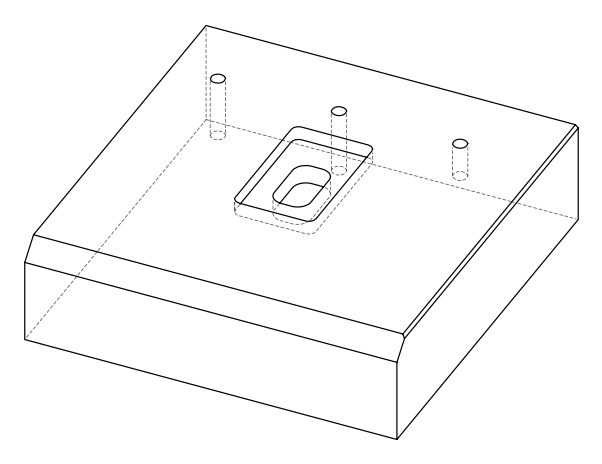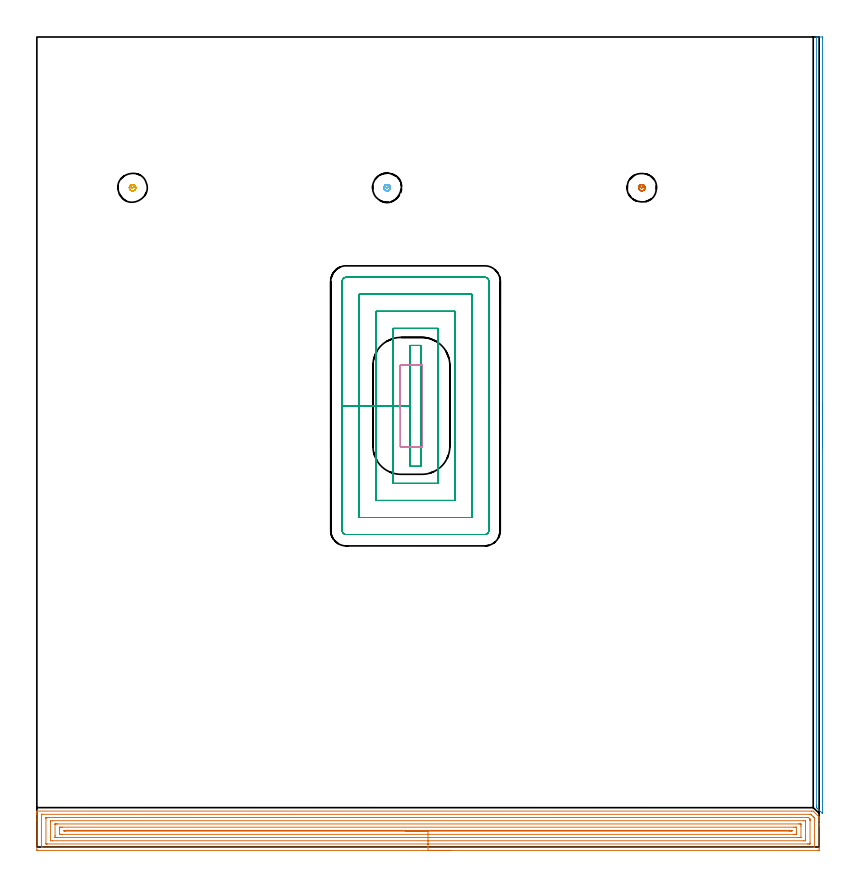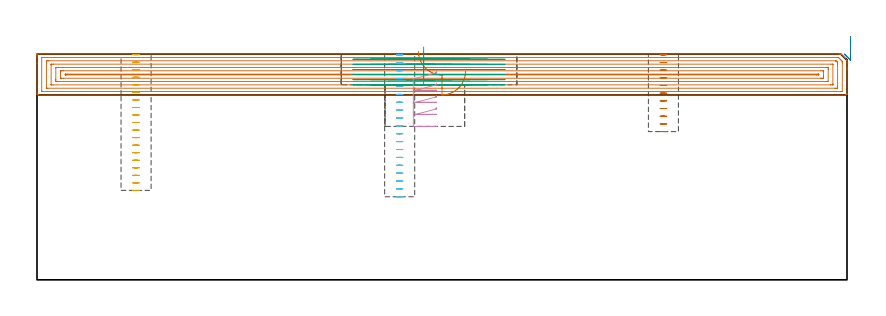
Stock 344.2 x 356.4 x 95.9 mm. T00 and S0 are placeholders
(PLAN: 7 operations, 3 tool changes, 41.2 min)
(1 AREA_MILL | FG_CHAMFER_SURFACE | UGT0205_001 | 19.46 min | 51510 mm3)
(2 AREA_MILL_1 | FG_CHAMFER_SURFACE_1 | UGT0205_001 | 2.88 min | 1135 mm3)
(3 MILL_RECTANGULAR_POCKET | POCKET_RECTANGULAR_STRAIGHT | NXT0201_010 | Follow Part, ap 2.5, ae 75% | 14.97 min | 119019 mm3)
(4 MILL_RECTANGULAR_POCKET_1 | POCKET_RECTANGULAR_STRAIGHT_1 | UGT0201_106 | Follow Part, ap 6, ae 75% | 1.25 min | 33711 mm3)
(5 MILL_BLIND_HOLE_FROM_SOLID_MATERIAL | STEP1POCKET | NXT0201_010 | Spiral | 1.03 min | 7445 mm3)
(6 MILL_BLIND_HOLE_FROM_SOLID_MATERIAL_1 | STEP1POCKET_1 | NXT0201_010 | Spiral | 1.03 min | 7802 mm3)
(7 MILL_BLIND_HOLE_FROM_SOLID_MATERIAL_2 | STEP1POCKET_2 | NXT0201_010 | Spiral | 0.6 min | 4221 mm3)
(TOOL UGT0205_001 | Chamfer Mill 20 x 3 x 45 deg. | D20 FL50 Z2)
(TOOL NXT0201_010 | ENDMILL 10mm [2P460-1000-NA 1630] | D10 FL30 Z6)
(TOOL UGT0201_106 | End Mill 24 mm | D24 FL25 Z2)
(OP 1 AREA_MILL)
G17 G21 G94 G90
T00 M6
G54
G17 G0 G90 X182.1 Y-1.5 S1061 M3
G43 Z105.9 H0
Z88.6
G94 G1 X182.062 Z87.728 F250.
X181.948 Z86.864
X181.759 Z86.012
X181.497 Z85.18
X181.163 Z84.374
X180.76 Z83.6
X180.292 Z82.864
X179.761 Z82.172
X179.171 Z81.529
X178.528 Z80.94
X177.836 Z80.408
X177.1 Z79.94
X176.326 Z79.537
X175.52 Z79.203
X174.688 Z78.941
X173.837 Z78.752
X172.972 Z78.638
X172.1 Z78.6
X0.615
X0.332 Y-1.497 Z78.602
X0.01 Y-1.492 Z78.606
X0. Y-1.165 Z78.932
Y11.893 Z91.988
Y14.294 Z94.389
Y14.969 Z95.068
Y15.337 Z95.437
X0.007 Y15.739 Z95.831
X0.01 Y15.805 Z95.895
X0.165 Y15.8 Z95.9
X340.921
X341.588 Y15.805 Z95.895
X341.759 Y15.641 Z95.74
X344.031 Y13.369 Z93.468
X344.064 Y13.336 Z93.436
X344.19 Y13.201 Z93.295
X344.2 Y13.064 Z93.163
Y12.289 Z92.389
Y11.615 Z91.71
Y10.385 Z90.482
Y9.829 Z89.924
Y9.214 Z89.309
X344.199 Y-0.887 Z79.21
X344.197 Y-1.496 Z78.602
X344.195 Y-1.497 Z78.6
X343.585 Y-1.5
X172.1
Y-0.086 Z80.014
X2.402 Z80.015
X2.013 Y-0.079 Z80.021
X2.009 Y-0.051 Z80.049
X2.005 Y0.006 Z80.106
X2.001 Y0.407 Z80.507
Y14.294 Z94.394
X2.003 Y14.344 Z94.444
X2.006 Y14.368 Z94.468
X2.008 Y14.376 Z94.476
X2.036 Y14.379 Z94.479
X2.218 Y14.384 Z94.484
X2.31 Y14.385 Z94.485
X340.012
X340.104 Y14.384 Z94.484
X340.287 Y14.379 Z94.479
X340.571 Y14.368 Z94.468
X340.649 Y14.294 Z94.394
X340.905 Y14.044 Z94.144
X341.549 Y13.401 Z93.501
X341.799 Y13.15 Z93.25
X342.113 Y12.827 Z92.927
X342.19 Y12.747 Z92.847
X342.194 Y12.642 Z92.742
X342.197 Y12.508 Z92.608
X342.2 Y12.107 Z92.207
X342.199 Y0.006 Z80.106
X342.198 Y-0.044 Z80.056
X342.194 Y-0.068 Z80.032
X342.192 Y-0.076 Z80.024
X342.165 Y-0.079 Z80.021
X341.982 Y-0.084 Z80.016
X341.89 Y-0.085 Z80.015
X172.1 Y-0.086 Z80.014
Y1.328 Z81.428
X4.651 Y1.329 Z81.429
X4.188 Y1.331 Z81.431
X4.034 Y1.333 Z81.433
X4.016 Y1.335 Z81.435
X4.01 Y1.38 Z81.48
X4.004 Y1.479 Z81.579
X4.001 Y1.604 Z81.704
Y12.508 Z92.608
X4.002 Y12.694 Z92.794
X4.01 Y12.883 Z92.983
X4.023 Y12.965 Z93.065
X4.072 Y12.967 Z93.067
X4.188 Y12.97 Z93.07
X4.618 Y12.971 Z93.071
X5.081
X339.274
X339.397 Y12.97 Z93.07
X339.479 Y12.967 Z93.067
X339.523 Y12.965 Z93.065
X339.549 Y12.941 Z93.041
X339.993 Y12.508 Z92.608
X340.012 Y12.489 Z92.589
X340.117 Y12.378 Z92.478
X340.167 Y12.322 Z92.422
X340.19 Y12.284 Z92.384
X340.193 Y12.178 Z92.278
X340.199 Y11.803 Z91.903
X340.2 Y11.615 Z91.715
X340.199 Y1.792 Z81.892
X340.198 Y1.606 Z81.706
X340.19 Y1.417 Z81.517
X340.177 Y1.335 Z81.435
X340.128 Y1.333 Z81.433
X340.012 Y1.33 Z81.43
X339.583 Y1.329 Z81.429
X339.119 Y1.328 Z81.428
X172.1
Y2.743 Z82.843
X6.809
X6.029 Y2.749 Z82.849
X6.013
X6.009 Y2.766 Z82.866
X6.004 Y2.818 Z82.918
X6.001 Y2.923 Z83.023
X6. Y11.156 Z91.256
X6.002 Y11.372 Z91.472
X6.005 Y11.481 Z91.581
X6.01 Y11.534 Z91.634
X6.014 Y11.551 Z91.651
X6.037 Y11.552 Z91.652
X6.867 Y11.557 Z91.657
X6.925
X337.391
X338.171 Y11.551 Z91.651
X338.187
X338.191 Y11.534 Z91.634
X338.196 Y11.482 Z91.582
X338.199 Y11.377 Z91.477
X338.2 Y3.144 Z83.244
X338.199 Y2.928 Z83.028
X338.195 Y2.819 Z82.919
X338.19 Y2.766 Z82.866
X338.187 Y2.749 Z82.849
X338.163 Y2.748 Z82.848
X337.333 Y2.743 Z82.843
X337.275
X172.1
Y4.157 Z84.257
X8.968
X8.654 Y4.158 Z84.258
X8.07 Y4.162 Z84.262
X8.025 Y4.164 Z84.264
X8.01 Y4.174 Z84.274
X8.004 Y4.228 Z84.328
X8.002 Y4.471 Z84.571
X8. Y5.124 Z85.224
X8.001 Y9.992 Z90.092
X8.003 Y10.074 Z90.174
X8.006 Y10.114 Z90.214
X8.009 Y10.13 Z90.23
X8.028 Y10.136 Z90.236
X8.342 Y10.14 Z90.24
X8.654 Y10.142 Z90.242
X9.233 Y10.143 Z90.243
X335.233
X335.547 Y10.142 Z90.242
X336.13 Y10.138 Z90.238
X336.175 Y10.136 Z90.236
X336.19 Y10.125 Z90.225
X336.196 Y10.072 Z90.172
X336.199 Y9.829 Z89.929
X336.2 Y9.176 Z89.276
X336.199 Y4.308 Z84.408
X336.197 Y4.226 Z84.326
X336.194 Y4.186 Z84.286
X336.191 Y4.17 Z84.27
X336.173 Y4.164 Z84.264
X335.858 Y4.16 Z84.26
X335.547 Y4.158 Z84.258
X334.968 Y4.157 Z84.257
X172.1
Y5.571 Z85.671
X11.126
X10.44 Y5.572 Z85.672
X10.23 Y5.574 Z85.674
X10.073 Y5.578 Z85.678
X10.01 Y5.585 Z85.685
X10.007 Y5.622 Z85.722
X10.002 Y5.802 Z85.902
X10. Y7.59 Z87.69
X10.001 Y8.043 Z88.143
X10.003 Y8.48 Z88.58
X10.01 Y8.629 Z88.729
X10.02 Y8.722 Z88.822
X10.097 Y8.724 Z88.824
X10.44 Y8.727 Z88.827
X10.647 Y8.728 Z88.828
X11.333 Y8.729 Z88.829
X333.074
X333.76 Y8.728 Z88.828
X333.97 Y8.726 Z88.826
X334.127 Y8.722 Z88.822
X334.191 Y8.715 Z88.815
X334.193 Y8.678 Z88.778
X334.198 Y8.498 Z88.598
X334.2 Y6.71 Z86.81
X334.199 Y6.257 Z86.357
X334.197 Y5.82 Z85.92
X334.19 Y5.671 Z85.771
X334.18 Y5.578 Z85.678
X334.103 Y5.576 Z85.676
X333.76 Y5.573 Z85.673
X333.553 Y5.571 Z85.671
X332.867
X172.1
Y6.985 Z87.085
X12.39 Y6.986 Z87.086
X12.226 Y6.987 Z87.087
X12.062 Y6.99 Z87.09
X12.022 Y6.992 Z87.092
X12.01 Y7.016 Z87.116
X12.006 Y7.075 Z87.175
X12.005 Y7.15 Z87.25
X12.01 Y7.262 Z87.362
X12.016 Y7.308 Z87.408
X12.066 Y7.31 Z87.41
X12.226 Y7.312 Z87.412
X12.955 Y7.314 Z87.414
X13.119 Y7.315 Z87.415
X331.81 Y7.314 Z87.414
X331.974 Y7.313 Z87.413
X332.138 Y7.31 Z87.41
X332.178 Y7.308 Z87.408
X332.19 Y7.284 Z87.384
X332.194 Y7.225 Z87.325
X332.195 Y7.15 Z87.25
X332.19 Y7.038 Z87.138
X332.184 Y6.992 Z87.092
X332.134 Y6.99 Z87.09
X331.974 Y6.988 Z87.088
X331.245 Y6.985 Z87.085
X331.081
X172.1
X171.229 Z87.123
X170.364 Z87.237
X169.512 Z87.426
X168.68 Z87.688
X167.874 Z88.022
X167.1 Z88.425
X166.364 Z88.894
X165.672 Z89.425
X165.029 Z90.014
X164.44 Z90.657
X163.909 Z91.35
X163.44 Z92.085
X163.037 Z92.859
X162.703 Z93.665
X162.441 Z94.497
X162.252 Z95.349
X162.138 Z96.214
X162.1 Z97.085
G0 Z105.9
M5
M2
(OP 2 AREA_MILL_1)
G17 G21 G94 G90
T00 M6
G54
G17 G0 G90 X345.7 Y195.55 S1061 M3
G43 Z105.9 H0
Z103.3
G94 G1 Y195.512 Z102.428 F250.
Y195.398 Z101.563
Y195.209 Z100.712
Y194.947 Z99.88
Y194.613 Z99.074
Y194.21 Z98.3
Y193.741 Z97.564
Y193.21 Z96.872
Y192.621 Z96.229
Y191.978 Z95.64
Y191.286 Z95.108
Y190.55 Z94.64
Y189.776 Z94.237
Y188.97 Z93.903
Y188.138 Z93.641
Y187.286 Z93.452
Y186.422 Z93.338
Y185.55 Z93.3
Y14.875
X345.693 Y14.719 Z93.307
X345.525 Y14.874 Z93.474
X343.291 Y17.108 Z95.708
X343.103 Y17.293 Z95.888
X343.1 Y18.001 Z95.9
Y356.226
X343.107 Y356.39 Z95.893
X343.429 Y356.4 Z95.571
X343.713 Z95.287
X344.4 Z94.595
X345.623 Z93.374
X345.691 Y356.397 Z93.305
X345.7 Y356.012 Z93.3
Y185.55
Y184.678 Z93.338
Y183.813 Z93.452
Y182.962 Z93.641
Y182.13 Z93.903
Y181.324 Z94.237
Y180.55 Z94.64
Y179.814 Z95.108
Y179.122 Z95.64
Y178.479 Z96.229
Y177.89 Z96.872
Y177.358 Z97.564
Y176.89 Z98.3
Y176.487 Z99.074
Y176.153 Z99.88
Y175.891 Z100.712
Y175.702 Z101.563
Y175.588 Z102.428
Y175.55 Z103.3
G0 Z105.9
M5
M2
(OP 3 MILL_RECTANGULAR_POCKET)
G17 G21 G94 G90
T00 M6
G54
G17 G0 G90 X164.3 Y213.382 S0 M3
G43 Z105.9 H1
Z98.9
G94 G1 Y194.1 Z93.733 F250.
Y167.5 F500.
X168.9
Y220.7
X164.3
Y194.1
X156.8
Y160.
X176.4
Y228.2
X156.8
Y194.1
X149.3
Y152.5
X183.9
Y235.7
X149.3
Y194.1
X141.8
Y145.
X191.4
Y243.2
X141.8
Y194.1
X134.3
Y139.3
G3 X136.1 Y137.5 R1.8
G1 X197.1
G3 X198.9 Y139.3 R1.8
G1 Y248.9
G3 X197.1 Y250.7 R1.8
G1 X136.1
G3 X134.3 Y248.9 R1.8
G1 Y194.1
Y193.1
G0 X164.3 Y213.382 Z96.733
G1 Y194.1 Z91.567 F250.
Y167.5 F500.
X168.9
Y220.7
X164.3
Y194.1
X156.8
Y160.
X176.4
Y228.2
X156.8
Y194.1
X149.3
Y152.5
X183.9
Y235.7
X149.3
Y194.1
X141.8
Y145.
X191.4
Y243.2
X141.8
Y194.1
X134.3
Y139.3
G3 X136.1 Y137.5 R1.8
G1 X197.1
G3 X198.9 Y139.3 R1.8
G1 Y248.9
G3 X197.1 Y250.7 R1.8
G1 X136.1
G3 X134.3 Y248.9 R1.8
G1 Y194.1
Y193.1
G0 X164.3 Y213.382 Z94.567
G1 Y194.1 Z89.4 F250.
Y167.5 F500.
X168.9
Y220.7
X164.3
Y194.1
X156.8
Y160.
X176.4
Y228.2
X156.8
Y194.1
X149.3
Y152.5
X183.9
Y235.7
X149.3
Y194.1
X141.8
Y145.
X191.4
Y243.2
X141.8
Y194.1
X134.3
Y139.3
G3 X136.1 Y137.5 R1.8
G1 X197.1
G3 X198.9 Y139.3 R1.8
G1 Y248.9
G3 X197.1 Y250.7 R1.8
G1 X136.1
G3 X134.3 Y248.9 R1.8
G1 Y194.1
Y193.1
G0 X164.3 Y213.382 Z92.4
G1 Y194.1 Z87.233 F250.
Y167.5 F500.
X168.9
Y220.7
X164.3
Y194.1
X156.8
Y160.
X176.4
Y228.2
X156.8
Y194.1
X149.3
Y152.5
X183.9
Y235.7
X149.3
Y194.1
X141.8
Y145.
X191.4
Y243.2
X141.8
Y194.1
X134.3
Y139.3
G3 X136.1 Y137.5 R1.8
G1 X197.1
G3 X198.9 Y139.3 R1.8
G1 Y248.9
G3 X197.1 Y250.7 R1.8
G1 X136.1
G3 X134.3 Y248.9 R1.8
G1 Y194.1
Y193.1
G0 X164.3 Y213.382 Z90.233
G1 Y194.1 Z85.067 F250.
Y167.5 F500.
X168.9
Y220.7
X164.3
Y194.1
X156.8
Y160.
X176.4
Y228.2
X156.8
Y194.1
X149.3
Y152.5
X183.9
Y235.7
X149.3
Y194.1
X141.8
Y145.
X191.4
Y243.2
X141.8
Y194.1
X134.3
Y139.3
G3 X136.1 Y137.5 R1.8
G1 X197.1
G3 X198.9 Y139.3 R1.8
G1 Y248.9
G3 X197.1 Y250.7 R1.8
G1 X136.1
G3 X134.3 Y248.9 R1.8
G1 Y194.1
Y193.1
G0 X164.3 Y213.382 Z88.067
G1 Y194.1 Z82.9 F250.
Y167.5 F500.
X168.9
Y220.7
X164.3
Y194.1
X156.8
Y160.
X176.4
Y228.2
X156.8
Y194.1
X149.3
Y152.5
X183.9
Y235.7
X149.3
Y194.1
X141.8
Y145.
X191.4
Y243.2
X141.8
Y194.1
X134.3
Y139.3
G3 X136.1 Y137.5 R1.8
G1 X197.1
G3 X198.9 Y139.3 R1.8
G1 Y248.9
G3 X197.1 Y250.7 R1.8
G1 X136.1
G3 X134.3 Y248.9 R1.8
G1 Y194.1
Y193.1
G0 Z105.9
M5
M2
(OP 4 MILL_RECTANGULAR_POCKET_1)
G17 G21 G94 G90
T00 M6
G54
G17 G0 G90 X169.7 Y209.56 S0 M3
G43 Z105.9 H0
Z88.667
G94 G1 Y211.9 Z88.04 F250.
Y211.955 Z88.025
X169.654 Y212.068 Z87.992
X169.568 Y212.154 Z87.96
X169.455 Y212.2 Z87.927
X160.145 Z85.432
X160.032 Y212.154 Z85.4
X159.946 Y212.068 Z85.367
X159.9 Y211.955 Z85.334
Y211.9 Z85.319
Y194.1 Z80.55
Y176.3 F500.
G3 X160.2 Y176. R0.3
G1 X169.4
G3 X169.7 Y176.3 R0.3
G1 Y211.9
G3 X169.4 Y212.2 R0.3
G1 X160.2
G3 X159.9 Y211.9 R0.3
G1 Y194.1
Y193.1
G0 X169.7 Y209.56 Z83.55
G1 Y211.9 Z82.923 F250.
Y211.955 Z82.908
X169.654 Y212.068 Z82.876
X169.568 Y212.154 Z82.843
X169.455 Y212.2 Z82.81
X160.145 Z80.316
X160.032 Y212.154 Z80.283
X159.946 Y212.068 Z80.25
X159.9 Y211.955 Z80.218
Y211.9 Z80.203
Y194.1 Z75.433
Y176.3 F500.
G3 X160.2 Y176. R0.3
G1 X169.4
G3 X169.7 Y176.3 R0.3
G1 Y211.9
G3 X169.4 Y212.2 R0.3
G1 X160.2
G3 X159.9 Y211.9 R0.3
G1 Y194.1
Y193.1
G0 X169.7 Y209.56 Z78.433
G1 Y211.9 Z77.806 F250.
Y211.955 Z77.792
X169.654 Y212.068 Z77.759
X169.568 Y212.154 Z77.726
X169.455 Y212.2 Z77.694
X160.145 Z75.199
X160.032 Y212.154 Z75.166
X159.946 Y212.068 Z75.134
X159.9 Y211.955 Z75.101
Y211.9 Z75.086
Y194.1 Z70.317
Y176.3 F500.
G3 X160.2 Y176. R0.3
G1 X169.4
G3 X169.7 Y176.3 R0.3
G1 Y211.9
G3 X169.4 Y212.2 R0.3
G1 X160.2
G3 X159.9 Y211.9 R0.3
G1 Y194.1
Y193.1
G0 X169.7 Y209.56 Z73.317
G1 Y211.9 Z72.69 F250.
Y211.955 Z72.675
X169.654 Y212.068 Z72.642
X169.568 Y212.154 Z72.61
X169.455 Y212.2 Z72.577
X160.145 Z70.082
X160.032 Y212.154 Z70.05
X159.946 Y212.068 Z70.017
X159.9 Y211.955 Z69.984
Y211.9 Z69.969
Y194.1 Z65.2
Y176.3 F500.
G3 X160.2 Y176. R0.3
G1 X169.4
G3 X169.7 Y176.3 R0.3
G1 Y211.9
G3 X169.4 Y212.2 R0.3
G1 X160.2
G3 X159.9 Y211.9 R0.3
G1 Y194.1
Y193.1
G0 Z105.9
M5
M2
(OP 5 MILL_BLIND_HOLE_FROM_SOLID_MATERIAL)
G17 G21 G94 G90
T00 M6
G54
G17 G0 G90 X42.1 Y290.1 S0 M3
G43 Z105.9 H1
Z95.695
G94 G3 X42.734 Y290.866 R0.645 F250.
X41.838 Y291.475 R0.766
X40.725 Y289.838 R1.4
X41.838 Y291.475 R-1.4
X41.281 Y290.656 R0.7
X42.1 Y290.1 R0.7
G0 Z92.489
G3 X42.734 Y290.866 R0.645
X41.838 Y291.475 R0.766
X40.725 Y289.838 R1.4
X41.838 Y291.475 R-1.4
X41.281 Y290.656 R0.7
X42.1 Y290.1 R0.7
G0 Z89.284
G3 X42.734 Y290.866 R0.645
X41.838 Y291.475 R0.766
X40.725 Y289.838 R1.4
X41.838 Y291.475 R-1.4
X41.281 Y290.656 R0.7
X42.1 Y290.1 R0.7
G0 Z86.079
G3 X42.734 Y290.866 R0.645
X41.838 Y291.475 R0.766
X40.725 Y289.838 R1.4
X41.838 Y291.475 R-1.4
X41.281 Y290.656 R0.7
X42.1 Y290.1 R0.7
G0 Z82.874
G3 X42.734 Y290.866 R0.645
X41.838 Y291.475 R0.766
X40.725 Y289.838 R1.4
X41.838 Y291.475 R-1.4
X41.281 Y290.656 R0.7
X42.1 Y290.1 R0.7
G0 Z79.668
G3 X42.734 Y290.866 R0.645
X41.838 Y291.475 R0.766
X40.725 Y289.838 R1.4
X41.838 Y291.475 R-1.4
X41.281 Y290.656 R0.7
X42.1 Y290.1 R0.7
G0 Z76.463
G3 X42.734 Y290.866 R0.645
X41.838 Y291.475 R0.766
X40.725 Y289.838 R1.4
X41.838 Y291.475 R-1.4
X41.281 Y290.656 R0.7
X42.1 Y290.1 R0.7
G0 Z73.258
G3 X42.734 Y290.866 R0.645
X41.838 Y291.475 R0.766
X40.725 Y289.838 R1.4
X41.838 Y291.475 R-1.4
X41.281 Y290.656 R0.7
X42.1 Y290.1 R0.7
G0 Z70.053
G3 X42.734 Y290.866 R0.645
X41.838 Y291.475 R0.766
X40.725 Y289.838 R1.4
X41.838 Y291.475 R-1.4
X41.281 Y290.656 R0.7
X42.1 Y290.1 R0.7
G0 Z66.847
G3 X42.734 Y290.866 R0.645
X41.838 Y291.475 R0.766
X40.725 Y289.838 R1.4
X41.838 Y291.475 R-1.4
X41.281 Y290.656 R0.7
X42.1 Y290.1 R0.7
G0 Z63.642
G3 X42.734 Y290.866 R0.645
X41.838 Y291.475 R0.766
X40.725 Y289.838 R1.4
X41.838 Y291.475 R-1.4
X41.281 Y290.656 R0.7
X42.1 Y290.1 R0.7
G0 Z60.437
G3 X42.734 Y290.866 R0.645
X41.838 Y291.475 R0.766
X40.725 Y289.838 R1.4
X41.838 Y291.475 R-1.4
X41.281 Y290.656 R0.7
X42.1 Y290.1 R0.7
G0 Z57.232
G3 X42.734 Y290.866 R0.645
X41.838 Y291.475 R0.766
X40.725 Y289.838 R1.4
X41.838 Y291.475 R-1.4
X41.281 Y290.656 R0.7
X42.1 Y290.1 R0.7
G0 Z54.026
G3 X42.734 Y290.866 R0.645
X41.838 Y291.475 R0.766
X40.725 Y289.838 R1.4
X41.838 Y291.475 R-1.4
X41.281 Y290.656 R0.7
X42.1 Y290.1 R0.7
G0 Z50.821
G3 X42.734 Y290.866 R0.645
X41.838 Y291.475 R0.766
X40.725 Y289.838 R1.4
X41.838 Y291.475 R-1.4
X41.281 Y290.656 R0.7
X42.1 Y290.1 R0.7
G0 Z47.616
G3 X42.734 Y290.866 R0.645
X41.838 Y291.475 R0.766
X40.725 Y289.838 R1.4
X41.838 Y291.475 R-1.4
X41.281 Y290.656 R0.7
X42.1 Y290.1 R0.7
G0 Z44.411
G3 X42.734 Y290.866 R0.645
X41.838 Y291.475 R0.766
X40.725 Y289.838 R1.4
X41.838 Y291.475 R-1.4
X41.281 Y290.656 R0.7
X42.1 Y290.1 R0.7
G0 Z41.205
G3 X42.734 Y290.866 R0.645
X41.838 Y291.475 R0.766
X40.725 Y289.838 R1.4
X41.838 Y291.475 R-1.4
X41.281 Y290.656 R0.7
X42.1 Y290.1 R0.7
G0 Z38.
G3 X42.734 Y290.866 R0.645
X41.838 Y291.475 R0.766
X40.725 Y289.838 R1.4
X41.838 Y291.475 R-1.4
X41.281 Y290.656 R0.7
X42.1 Y290.1 R0.7
G0 Z105.9
M5
M2
(OP 6 MILL_BLIND_HOLE_FROM_SOLID_MATERIAL_1)
G17 G21 G94 G90
T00 M6
G54
G17 G0 G90 X154.1 Y290.1 S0 M3
G43 Z105.9 H1
Z95.553
G94 G3 X154.734 Y290.866 R0.645 F250.
X153.838 Y291.475 R0.766
X152.725 Y289.838 R1.4
X153.838 Y291.475 R-1.4
X153.281 Y290.656 R0.7
X154.1 Y290.1 R0.7
G0 Z92.205
G3 X154.734 Y290.866 R0.645
X153.838 Y291.475 R0.766
X152.725 Y289.838 R1.4
X153.838 Y291.475 R-1.4
X153.281 Y290.656 R0.7
X154.1 Y290.1 R0.7
G0 Z88.858
G3 X154.734 Y290.866 R0.645
X153.838 Y291.475 R0.766
X152.725 Y289.838 R1.4
X153.838 Y291.475 R-1.4
X153.281 Y290.656 R0.7
X154.1 Y290.1 R0.7
G0 Z85.511
G3 X154.734 Y290.866 R0.645
X153.838 Y291.475 R0.766
X152.725 Y289.838 R1.4
X153.838 Y291.475 R-1.4
X153.281 Y290.656 R0.7
X154.1 Y290.1 R0.7
G0 Z82.163
G3 X154.734 Y290.866 R0.645
X153.838 Y291.475 R0.766
X152.725 Y289.838 R1.4
X153.838 Y291.475 R-1.4
X153.281 Y290.656 R0.7
X154.1 Y290.1 R0.7
G0 Z78.816
G3 X154.734 Y290.866 R0.645
X153.838 Y291.475 R0.766
X152.725 Y289.838 R1.4
X153.838 Y291.475 R-1.4
X153.281 Y290.656 R0.7
X154.1 Y290.1 R0.7
G0 Z75.468
G3 X154.734 Y290.866 R0.645
X153.838 Y291.475 R0.766
X152.725 Y289.838 R1.4
X153.838 Y291.475 R-1.4
X153.281 Y290.656 R0.7
X154.1 Y290.1 R0.7
G0 Z72.121
G3 X154.734 Y290.866 R0.645
X153.838 Y291.475 R0.766
X152.725 Y289.838 R1.4
X153.838 Y291.475 R-1.4
X153.281 Y290.656 R0.7
X154.1 Y290.1 R0.7
G0 Z68.774
G3 X154.734 Y290.866 R0.645
X153.838 Y291.475 R0.766
X152.725 Y289.838 R1.4
X153.838 Y291.475 R-1.4
X153.281 Y290.656 R0.7
X154.1 Y290.1 R0.7
G0 Z65.426
G3 X154.734 Y290.866 R0.645
X153.838 Y291.475 R0.766
X152.725 Y289.838 R1.4
X153.838 Y291.475 R-1.4
X153.281 Y290.656 R0.7
X154.1 Y290.1 R0.7
G0 Z62.079
G3 X154.734 Y290.866 R0.645
X153.838 Y291.475 R0.766
X152.725 Y289.838 R1.4
X153.838 Y291.475 R-1.4
X153.281 Y290.656 R0.7
X154.1 Y290.1 R0.7
G0 Z58.732
G3 X154.734 Y290.866 R0.645
X153.838 Y291.475 R0.766
X152.725 Y289.838 R1.4
X153.838 Y291.475 R-1.4
X153.281 Y290.656 R0.7
X154.1 Y290.1 R0.7
G0 Z55.384
G3 X154.734 Y290.866 R0.645
X153.838 Y291.475 R0.766
X152.725 Y289.838 R1.4
X153.838 Y291.475 R-1.4
X153.281 Y290.656 R0.7
X154.1 Y290.1 R0.7
G0 Z52.037
G3 X154.734 Y290.866 R0.645
X153.838 Y291.475 R0.766
X152.725 Y289.838 R1.4
X153.838 Y291.475 R-1.4
X153.281 Y290.656 R0.7
X154.1 Y290.1 R0.7
G0 Z48.689
G3 X154.734 Y290.866 R0.645
X153.838 Y291.475 R0.766
X152.725 Y289.838 R1.4
X153.838 Y291.475 R-1.4
X153.281 Y290.656 R0.7
X154.1 Y290.1 R0.7
G0 Z45.342
G3 X154.734 Y290.866 R0.645
X153.838 Y291.475 R0.766
X152.725 Y289.838 R1.4
X153.838 Y291.475 R-1.4
X153.281 Y290.656 R0.7
X154.1 Y290.1 R0.7
G0 Z41.995
G3 X154.734 Y290.866 R0.645
X153.838 Y291.475 R0.766
X152.725 Y289.838 R1.4
X153.838 Y291.475 R-1.4
X153.281 Y290.656 R0.7
X154.1 Y290.1 R0.7
G0 Z38.647
G3 X154.734 Y290.866 R0.645
X153.838 Y291.475 R0.766
X152.725 Y289.838 R1.4
X153.838 Y291.475 R-1.4
X153.281 Y290.656 R0.7
X154.1 Y290.1 R0.7
G0 Z35.3
G3 X154.734 Y290.866 R0.645
X153.838 Y291.475 R0.766
X152.725 Y289.838 R1.4
X153.838 Y291.475 R-1.4
X153.281 Y290.656 R0.7
X154.1 Y290.1 R0.7
G0 Z105.9
M5
M2
(OP 7 MILL_BLIND_HOLE_FROM_SOLID_MATERIAL_2)
G17 G21 G94 G90
T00 M6
G54
G17 G0 G90 X266.2 Y290.1 S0 M3
G43 Z105.9 H1
Z95.636
G94 G3 X266.834 Y290.866 R0.645 F250.
X265.938 Y291.475 R0.766
X264.825 Y289.838 R1.4
X265.938 Y291.475 R-1.4
X265.381 Y290.656 R0.7
X266.2 Y290.1 R0.7
G0 Z92.373
G3 X266.834 Y290.866 R0.645
X265.938 Y291.475 R0.766
X264.825 Y289.838 R1.4
X265.938 Y291.475 R-1.4
X265.381 Y290.656 R0.7
X266.2 Y290.1 R0.7
G0 Z89.109
G3 X266.834 Y290.866 R0.645
X265.938 Y291.475 R0.766
X264.825 Y289.838 R1.4
X265.938 Y291.475 R-1.4
X265.381 Y290.656 R0.7
X266.2 Y290.1 R0.7
G0 Z85.845
G3 X266.834 Y290.866 R0.645
X265.938 Y291.475 R0.766
X264.825 Y289.838 R1.4
X265.938 Y291.475 R-1.4
X265.381 Y290.656 R0.7
X266.2 Y290.1 R0.7
G0 Z82.582
G3 X266.834 Y290.866 R0.645
X265.938 Y291.475 R0.766
X264.825 Y289.838 R1.4
X265.938 Y291.475 R-1.4
X265.381 Y290.656 R0.7
X266.2 Y290.1 R0.7
G0 Z79.318
G3 X266.834 Y290.866 R0.645
X265.938 Y291.475 R0.766
X264.825 Y289.838 R1.4
X265.938 Y291.475 R-1.4
X265.381 Y290.656 R0.7
X266.2 Y290.1 R0.7
G0 Z76.055
G3 X266.834 Y290.866 R0.645
X265.938 Y291.475 R0.766
X264.825 Y289.838 R1.4
X265.938 Y291.475 R-1.4
X265.381 Y290.656 R0.7
X266.2 Y290.1 R0.7
G0 Z72.791
G3 X266.834 Y290.866 R0.645
X265.938 Y291.475 R0.766
X264.825 Y289.838 R1.4
X265.938 Y291.475 R-1.4
X265.381 Y290.656 R0.7
X266.2 Y290.1 R0.7
G0 Z69.527
G3 X266.834 Y290.866 R0.645
X265.938 Y291.475 R0.766
X264.825 Y289.838 R1.4
X265.938 Y291.475 R-1.4
X265.381 Y290.656 R0.7
X266.2 Y290.1 R0.7
G0 Z66.264
G3 X266.834 Y290.866 R0.645
X265.938 Y291.475 R0.766
X264.825 Y289.838 R1.4
X265.938 Y291.475 R-1.4
X265.381 Y290.656 R0.7
X266.2 Y290.1 R0.7
G0 Z63.
G3 X266.834 Y290.866 R0.645
X265.938 Y291.475 R0.766
X264.825 Y289.838 R1.4
X265.938 Y291.475 R-1.4
X265.381 Y290.656 R0.7
X266.2 Y290.1 R0.7
G0 Z105.9
M5
M2
